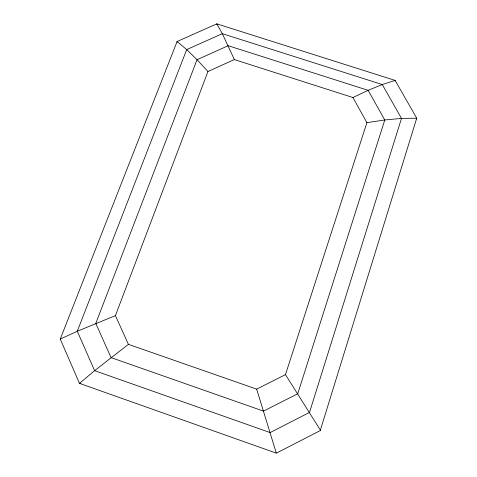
<?xml version="1.0" encoding="UTF-8"?>
<svg xmlns="http://www.w3.org/2000/svg" width="477" height="477" viewBox="0 0 477 477"><rect width="100%" height="100%" fill="white"/><g stroke="black" fill="none" stroke-linecap="round" stroke-linejoin="round"><path stroke-width="0.72" d="M285.467 374.636L366.908 122.655L352.95 97.529L234.362 59.583L207.96 71.502L115.428 315.625L128.42 344.34L256.668 389.131L285.467 374.636L320.55 430.415L276.374 453.15L79.486 383.365L60.269 339.064L177.086 41.523L216.82 23.85L395.129 80.41L416.731 118.207L320.317 430.284M394.926 80.81L395.129 80.41L382.274 84.53L368.131 90.332L352.95 97.529M416.147 119.077L416.731 118.207L401.485 118.415L384.778 119.971L366.908 122.655M128.42 344.34L94.613 370.659L79.486 383.365L80.846 383.377M115.428 315.625L77.286 331.235L60.269 339.064L60.776 339.195M207.96 71.502L197.043 59.703L186.704 49.596L177.086 41.523L177.205 42.185M276.243 452.9L256.668 389.131M234.362 59.583L222.336 33.682L216.82 23.85L216.85 24.309M401.485 118.415L309.507 412.444L270.119 432.573L94.613 370.659L77.286 331.235L186.704 49.596L222.336 33.682L382.274 84.53L401.485 118.415M384.778 119.971L297.743 393.758L263.513 411.12L111.04 357.601L95.794 323.406L197.043 59.703L228.209 45.714L368.131 90.332L384.778 119.971"/></g></svg>
